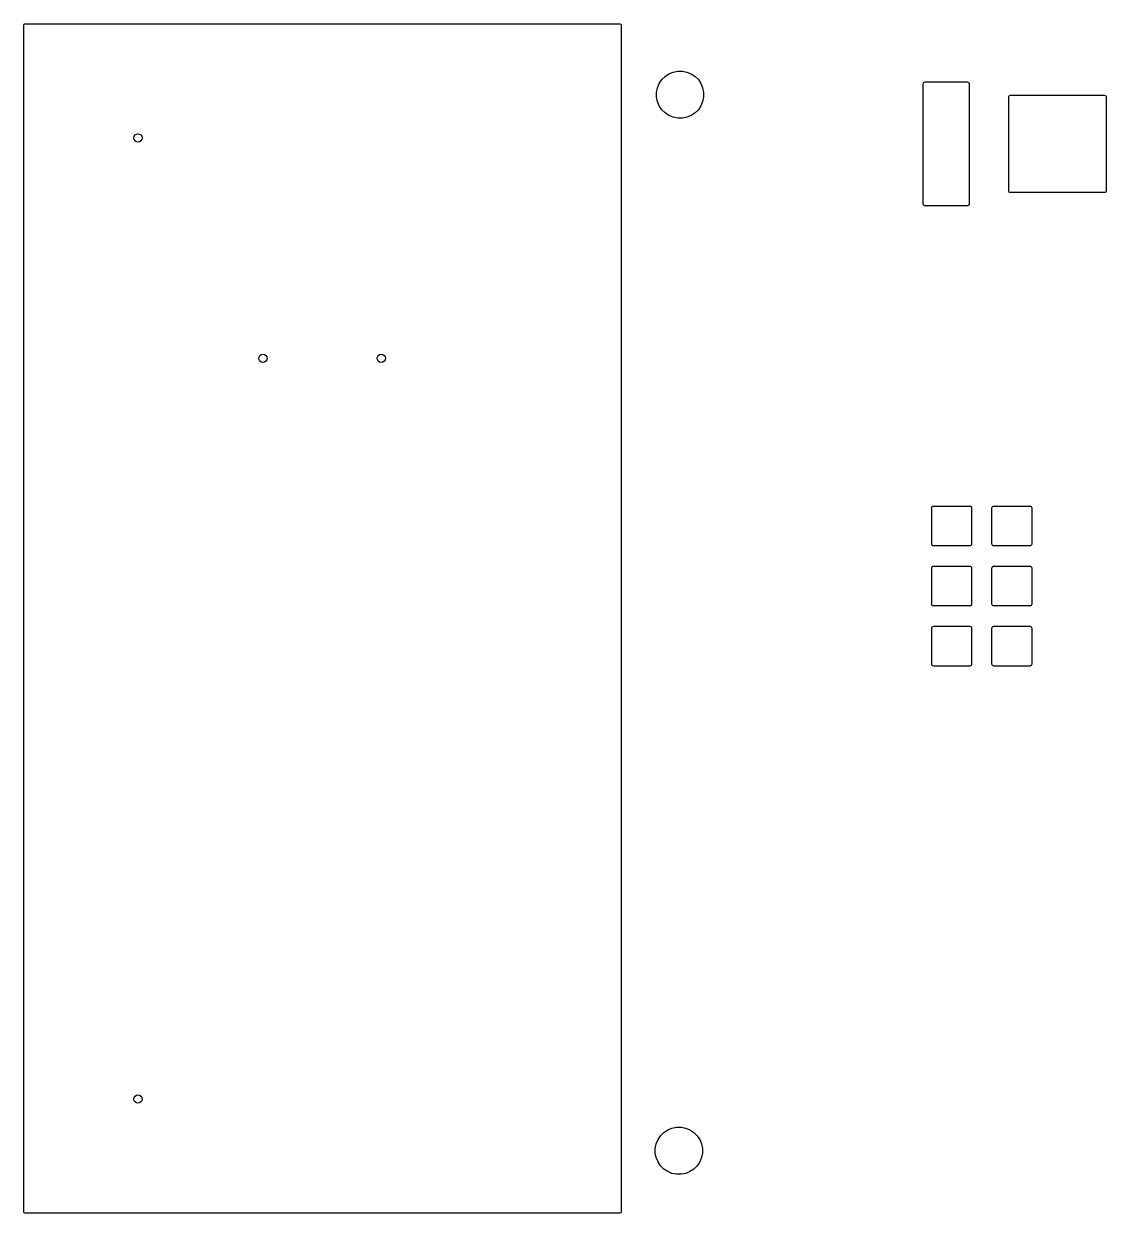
# Model space of a CAD drawing. Extents: x 3.9 to 7.48, y -4.89 to -2.91.
# Drawn here: x 3.899 to 5.7, y -4.888 to -2.908 of the extents above; entities that cross this region are included whole.
import ezdxf

# ---------------------------------------------------------------- set-up
doc = ezdxf.new("R2010")
doc.units = 0
doc.header["$MEASUREMENT"] = 0
doc.layers.add('BLACK', color=7, linetype='CONTINUOUS')

msp = doc.modelspace()

# ---------------------------------------------------------------- linework, layer by layer
at = {"layer": 'BLACK', "linetype": 'CONTINUOUS'}
for p, q in [((3.8987, -2.9095), (3.8992, -2.9081)), ((3.8987, -4.8856), (3.8987, -2.9095)), ((3.8992, -2.9081), (3.9006, -2.9075)), ((3.9006, -2.9075), (4.8907, -2.9075)), ((4.8907, -2.9075), (4.8921, -2.9081)), ((4.8921, -2.9081), (4.8927, -2.9095)), ((4.8927, -2.9095), (4.8927, -4.8856)), ((4.9721, -2.9908), (4.9792, -2.9878)), ((4.9792, -2.9878), (4.9868, -2.9863)), ((4.9868, -2.9863), (4.9945, -2.9863)), ((4.9945, -2.9863), (5.0021, -2.9878)), ((5.0021, -2.9878), (5.0092, -2.9908)), ((4.953, -3.0141), (4.956, -3.007)), ((4.956, -3.007), (4.9602, -3.0005)), ((4.9602, -3.0005), (4.9657, -2.9951)), ((4.9657, -2.9951), (4.9721, -2.9908)), ((5.0092, -2.9908), (5.0157, -2.9951)), ((5.0157, -2.9951), (5.0211, -3.0005)), ((5.0211, -3.0005), (5.0254, -3.007)), ((5.0254, -3.007), (5.0283, -3.0141)), ((5.3954, -3.0075), (5.3957, -3.0063)), ((5.3954, -3.2075), (5.3954, -3.0075)), ((5.3957, -3.0063), (5.3964, -3.0053)), ((5.3964, -3.0053), (5.3974, -3.0046)), ((5.3974, -3.0046), (5.3986, -3.0044)), ((5.3986, -3.0044), (5.4687, -3.0044)), ((5.4687, -3.0044), (5.4699, -3.0046)), ((5.4699, -3.0046), (5.4709, -3.0053)), ((5.4709, -3.0053), (5.4716, -3.0063)), ((5.4716, -3.0063), (5.4718, -3.0075)), ((5.4718, -3.0075), (5.4718, -3.2075)), ((4.9515, -3.0217), (4.953, -3.0141)), ((4.9515, -3.0294), (4.9515, -3.0217)), ((4.953, -3.0369), (4.9515, -3.0294)), ((5.0283, -3.0141), (5.0299, -3.0217)), ((5.0299, -3.0294), (5.0283, -3.0369)), ((5.0299, -3.0217), (5.0299, -3.0294)), ((5.5376, -3.0296), (5.5378, -3.0284)), ((5.5378, -3.0284), (5.5385, -3.0273)), ((5.5385, -3.0273), (5.5395, -3.0267)), ((5.5395, -3.0267), (5.5407, -3.0264)), ((5.5407, -3.0264), (5.6966, -3.0264)), ((5.6966, -3.0264), (5.6978, -3.0267)), ((5.6978, -3.0267), (5.6989, -3.0273)), ((5.6989, -3.0273), (5.6995, -3.0284)), ((5.6995, -3.0284), (5.6998, -3.0296)), ((4.956, -3.0441), (4.953, -3.0369)), ((4.9602, -3.0505), (4.956, -3.0441)), ((5.0254, -3.0441), (5.0211, -3.0505)), ((5.0283, -3.0369), (5.0254, -3.0441)), ((5.5376, -3.1855), (5.5376, -3.0296)), ((5.6998, -3.0296), (5.6998, -3.1855)), ((4.9657, -3.056), (4.9602, -3.0505)), ((4.9721, -3.0602), (4.9657, -3.056)), ((4.9792, -3.0632), (4.9721, -3.0602)), ((4.9868, -3.0647), (4.9792, -3.0632)), ((4.9945, -3.0647), (4.9868, -3.0647)), ((5.0021, -3.0632), (4.9945, -3.0647)), ((5.0092, -3.0602), (5.0021, -3.0632)), ((5.0157, -3.056), (5.0092, -3.0602)), ((5.0211, -3.0505), (5.0157, -3.056)), ((5.5378, -3.1867), (5.5376, -3.1855)), ((5.5385, -3.1877), (5.5378, -3.1867)), ((5.5395, -3.1884), (5.5385, -3.1877)), ((5.6989, -3.1877), (5.6978, -3.1884)), ((5.6995, -3.1867), (5.6989, -3.1877)), ((5.6998, -3.1855), (5.6995, -3.1867)), ((5.3957, -3.2087), (5.3954, -3.2075)), ((5.4718, -3.2075), (5.4716, -3.2087)), ((5.5407, -3.1886), (5.5395, -3.1884)), ((5.6966, -3.1886), (5.5407, -3.1886)), ((5.6978, -3.1884), (5.6966, -3.1886)), ((5.3964, -3.2097), (5.3957, -3.2087)), ((5.3974, -3.2104), (5.3964, -3.2097)), ((5.3986, -3.2107), (5.3974, -3.2104)), ((5.4687, -3.2107), (5.3986, -3.2107)), ((5.4699, -3.2104), (5.4687, -3.2107)), ((5.4709, -3.2097), (5.4699, -3.2104)), ((5.4716, -3.2087), (5.4709, -3.2097)), ((5.4095, -3.7135), (5.4098, -3.7123)), ((5.4095, -3.7735), (5.4095, -3.7135)), ((5.4098, -3.7123), (5.4104, -3.7113)), ((5.4104, -3.7113), (5.4115, -3.7106)), ((5.4115, -3.7106), (5.4127, -3.7104)), ((5.4127, -3.7104), (5.4727, -3.7104)), ((5.4727, -3.7104), (5.4739, -3.7106)), ((5.4739, -3.7106), (5.4749, -3.7113)), ((5.4749, -3.7113), (5.4756, -3.7123)), ((5.4756, -3.7123), (5.4758, -3.7135)), ((5.4758, -3.7135), (5.4758, -3.7735)), ((5.5095, -3.7135), (5.5098, -3.7123)), ((5.5095, -3.7735), (5.5095, -3.7135)), ((5.5098, -3.7123), (5.5104, -3.7113)), ((5.5104, -3.7113), (5.5115, -3.7106)), ((5.5115, -3.7106), (5.5127, -3.7104)), ((5.5127, -3.7104), (5.5727, -3.7104)), ((5.5727, -3.7104), (5.5739, -3.7106)), ((5.5739, -3.7106), (5.5749, -3.7113)), ((5.5749, -3.7113), (5.5756, -3.7123)), ((5.5756, -3.7123), (5.5758, -3.7135)), ((5.5758, -3.7135), (5.5758, -3.7735)), ((5.4098, -3.7747), (5.4095, -3.7735)), ((5.4104, -3.7757), (5.4098, -3.7747)), ((5.4115, -3.7764), (5.4104, -3.7757)), ((5.4127, -3.7767), (5.4115, -3.7764)), ((5.4727, -3.7767), (5.4127, -3.7767)), ((5.4739, -3.7764), (5.4727, -3.7767)), ((5.4749, -3.7757), (5.4739, -3.7764)), ((5.4756, -3.7747), (5.4749, -3.7757)), ((5.4758, -3.7735), (5.4756, -3.7747)), ((5.5098, -3.7747), (5.5095, -3.7735)), ((5.5104, -3.7757), (5.5098, -3.7747)), ((5.5115, -3.7764), (5.5104, -3.7757)), ((5.5127, -3.7767), (5.5115, -3.7764)), ((5.5727, -3.7767), (5.5127, -3.7767)), ((5.5739, -3.7764), (5.5727, -3.7767)), ((5.5749, -3.7757), (5.5739, -3.7764)), ((5.5756, -3.7747), (5.5749, -3.7757)), ((5.5758, -3.7735), (5.5756, -3.7747)), ((5.4095, -3.8135), (5.4098, -3.8123)), ((5.4095, -3.8735), (5.4095, -3.8135)), ((5.4098, -3.8123), (5.4104, -3.8113)), ((5.4104, -3.8113), (5.4115, -3.8106)), ((5.4115, -3.8106), (5.4127, -3.8104)), ((5.4127, -3.8104), (5.4727, -3.8104)), ((5.4727, -3.8104), (5.4739, -3.8106)), ((5.4739, -3.8106), (5.4749, -3.8113)), ((5.4749, -3.8113), (5.4756, -3.8123)), ((5.4756, -3.8123), (5.4758, -3.8135)), ((5.4758, -3.8135), (5.4758, -3.8735)), ((5.5095, -3.8135), (5.5098, -3.8123)), ((5.5095, -3.8735), (5.5095, -3.8135)), ((5.5098, -3.8123), (5.5104, -3.8113)), ((5.5104, -3.8113), (5.5115, -3.8106)), ((5.5115, -3.8106), (5.5127, -3.8104)), ((5.5127, -3.8104), (5.5727, -3.8104)), ((5.5727, -3.8104), (5.5739, -3.8106)), ((5.5739, -3.8106), (5.5749, -3.8113)), ((5.5749, -3.8113), (5.5756, -3.8123)), ((5.5756, -3.8123), (5.5758, -3.8135)), ((5.5758, -3.8135), (5.5758, -3.8735)), ((5.4098, -3.8747), (5.4095, -3.8735)), ((5.4104, -3.8757), (5.4098, -3.8747)), ((5.4115, -3.8764), (5.4104, -3.8757)), ((5.4127, -3.8767), (5.4115, -3.8764)), ((5.4727, -3.8767), (5.4127, -3.8767)), ((5.4739, -3.8764), (5.4727, -3.8767)), ((5.4749, -3.8757), (5.4739, -3.8764)), ((5.4756, -3.8747), (5.4749, -3.8757)), ((5.4758, -3.8735), (5.4756, -3.8747)), ((5.5098, -3.8747), (5.5095, -3.8735)), ((5.5104, -3.8757), (5.5098, -3.8747)), ((5.5115, -3.8764), (5.5104, -3.8757)), ((5.5127, -3.8767), (5.5115, -3.8764)), ((5.5727, -3.8767), (5.5127, -3.8767)), ((5.5739, -3.8764), (5.5727, -3.8767)), ((5.5749, -3.8757), (5.5739, -3.8764)), ((5.5756, -3.8747), (5.5749, -3.8757)), ((5.5758, -3.8735), (5.5756, -3.8747)), ((5.4095, -3.9135), (5.4098, -3.9123)), ((5.4095, -3.9735), (5.4095, -3.9135)), ((5.4098, -3.9123), (5.4104, -3.9113)), ((5.4104, -3.9113), (5.4115, -3.9106)), ((5.4115, -3.9106), (5.4127, -3.9104)), ((5.4127, -3.9104), (5.4727, -3.9104)), ((5.4727, -3.9104), (5.4739, -3.9106)), ((5.4739, -3.9106), (5.4749, -3.9113)), ((5.4749, -3.9113), (5.4756, -3.9123)), ((5.4756, -3.9123), (5.4758, -3.9135)), ((5.4758, -3.9135), (5.4758, -3.9735)), ((5.5095, -3.9135), (5.5098, -3.9123)), ((5.5095, -3.9735), (5.5095, -3.9135)), ((5.5098, -3.9123), (5.5104, -3.9113)), ((5.5104, -3.9113), (5.5115, -3.9106)), ((5.5115, -3.9106), (5.5127, -3.9104)), ((5.5127, -3.9104), (5.5727, -3.9104)), ((5.5727, -3.9104), (5.5739, -3.9106)), ((5.5739, -3.9106), (5.5749, -3.9113)), ((5.5749, -3.9113), (5.5756, -3.9123)), ((5.5756, -3.9123), (5.5758, -3.9135)), ((5.5758, -3.9135), (5.5758, -3.9735)), ((5.4098, -3.9747), (5.4095, -3.9735)), ((5.4104, -3.9757), (5.4098, -3.9747)), ((5.4115, -3.9764), (5.4104, -3.9757)), ((5.4127, -3.9767), (5.4115, -3.9764)), ((5.4727, -3.9767), (5.4127, -3.9767)), ((5.4739, -3.9764), (5.4727, -3.9767)), ((5.4749, -3.9757), (5.4739, -3.9764)), ((5.4756, -3.9747), (5.4749, -3.9757)), ((5.4758, -3.9735), (5.4756, -3.9747)), ((5.5098, -3.9747), (5.5095, -3.9735)), ((5.5104, -3.9757), (5.5098, -3.9747)), ((5.5115, -3.9764), (5.5104, -3.9757)), ((5.5127, -3.9767), (5.5115, -3.9764)), ((5.5727, -3.9767), (5.5127, -3.9767)), ((5.5739, -3.9764), (5.5727, -3.9767)), ((5.5749, -3.9757), (5.5739, -3.9764)), ((5.5756, -3.9747), (5.5749, -3.9757)), ((5.5758, -3.9735), (5.5756, -3.9747)), ((4.9637, -4.7531), (4.9701, -4.7488)), ((4.9701, -4.7488), (4.9772, -4.7458)), ((4.9772, -4.7458), (4.9848, -4.7443)), ((4.9848, -4.7443), (4.9925, -4.7443)), ((4.9925, -4.7443), (5.0001, -4.7458)), ((5.0001, -4.7458), (5.0072, -4.7488)), ((5.0072, -4.7488), (5.0137, -4.7531)), ((4.951, -4.7721), (4.954, -4.765)), ((4.954, -4.765), (4.9582, -4.7585)), ((4.9582, -4.7585), (4.9637, -4.7531)), ((5.0137, -4.7531), (5.0191, -4.7585)), ((5.0191, -4.7585), (5.0234, -4.765)), ((5.0234, -4.765), (5.0263, -4.7721)), ((4.9495, -4.7797), (4.951, -4.7721)), ((4.9495, -4.7874), (4.9495, -4.7797)), ((4.951, -4.7949), (4.9495, -4.7874)), ((5.0263, -4.7721), (5.0279, -4.7797)), ((5.0279, -4.7874), (5.0263, -4.7949)), ((5.0279, -4.7797), (5.0279, -4.7874)), ((4.954, -4.8021), (4.951, -4.7949)), ((4.9582, -4.8085), (4.954, -4.8021)), ((4.9637, -4.814), (4.9582, -4.8085)), ((5.0191, -4.8085), (5.0137, -4.814)), ((5.0234, -4.8021), (5.0191, -4.8085)), ((5.0263, -4.7949), (5.0234, -4.8021)), ((4.9701, -4.8182), (4.9637, -4.814)), ((4.9772, -4.8212), (4.9701, -4.8182)), ((4.9848, -4.8227), (4.9772, -4.8212)), ((4.9925, -4.8227), (4.9848, -4.8227)), ((5.0001, -4.8212), (4.9925, -4.8227)), ((5.0072, -4.8182), (5.0001, -4.8212)), ((5.0137, -4.814), (5.0072, -4.8182)), ((3.8992, -4.8869), (3.8987, -4.8856)), ((3.9006, -4.8875), (3.8992, -4.8869)), ((4.8907, -4.8875), (3.9006, -4.8875)), ((4.8921, -4.8869), (4.8907, -4.8875)), ((4.8927, -4.8856), (4.8921, -4.8869))]:
    msp.add_line(p, q, dxfattribs=at)
at = {"layer": 'BLACK'}
for centre in [(4.0887, -3.0975), (4.2965, -3.4644), (4.4934, -3.4644), (4.0887, -4.6975)]:
    msp.add_circle(centre, 0.00689, dxfattribs=at)
at = {"layer": 'WHITE'}
for centre in [(4.0887, -3.0975), (4.2965, -3.4644), (4.4934, -3.4644), (4.0887, -4.6975)]:
    msp.add_circle(centre, 0.00689, dxfattribs=at)

doc.saveas('drawing.dxf')
